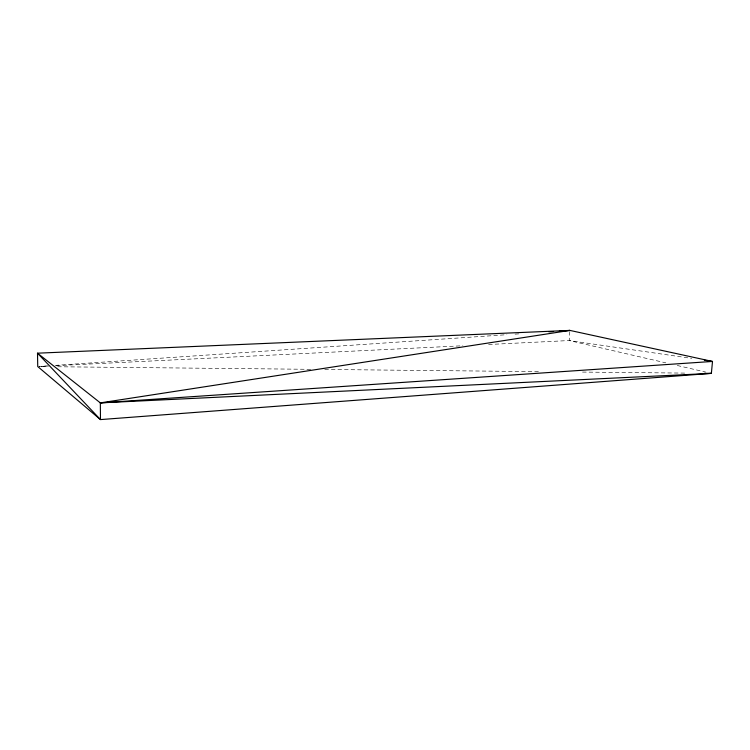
<?xml version="1.0" encoding="UTF-8"?>
<svg xmlns="http://www.w3.org/2000/svg" width="750" height="750" viewBox="0 0 750 750"><rect width="100%" height="100%" fill="white"/><g stroke="black" fill="none" stroke-linecap="round" stroke-linejoin="round"><path stroke-width="0.56" stroke-dasharray="3.75 2.81" d="M569.812 331.537L569.184 340.547L665.878 362.869M48.253 365.85L38.916 366.478L48.262 366.047M55.256 365.372L506.878 334.697M515.044 334.134L520.884 333.741M56.438 365.644L462.9 345.75M488.597 344.494L569.184 340.547L691.697 358.406M41.259 366.6L48.291 366.666M57.666 366.759L310.716 369.319M324.769 369.459L539.166 371.634M582.506 372.075L686.775 373.125M677.25 365.494L705.684 372.066"/><path stroke-width="1.12" d="M704.409 360.262L712.5 361.444L100.331 402.881L100.472 419.587L37.5 353.184L100.331 402.881L569.897 330.413L712.5 361.444L711.375 373.378L100.472 419.587L37.744 366.562L37.5 353.184L569.897 330.413L559.397 331.125M548.888 331.837L553.556 331.519M100.331 402.881L711.375 373.378L704.344 373.303"/></g></svg>
